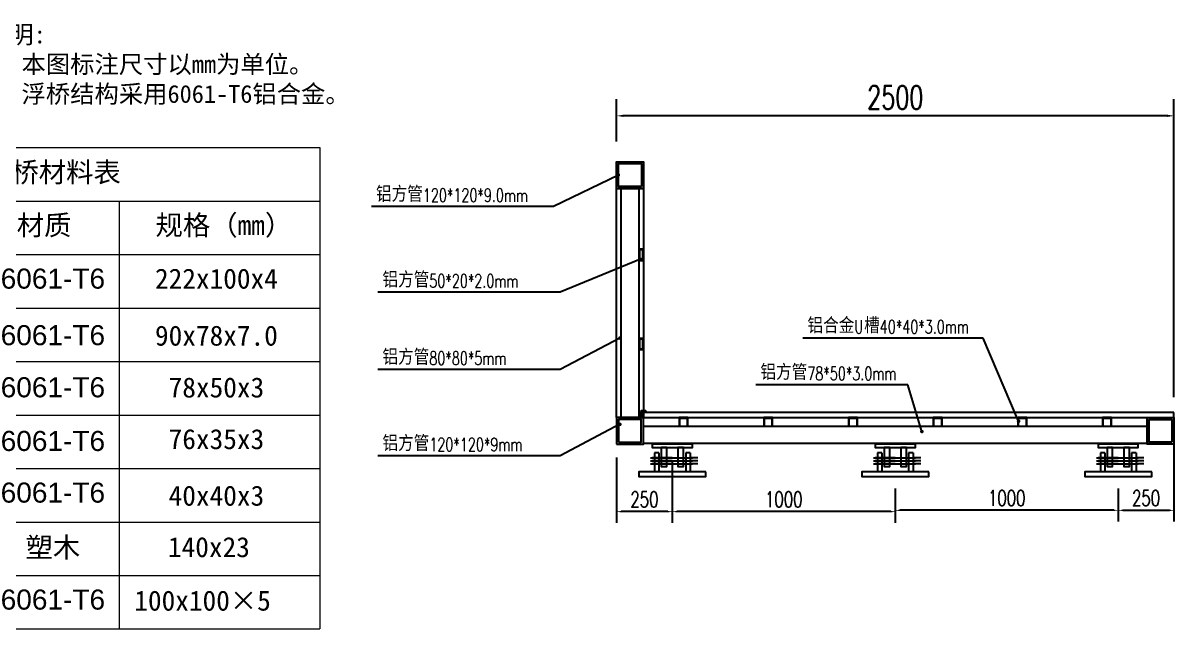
# Model space of a CAD drawing. Extents: x 36536 to 256213, y 18389 to 106449.
# Drawn here: x 233962 to 241705, y 76916 to 80994 of the extents above; entities that cross this region are included whole.
import ezdxf

# ---------------------------------------------------------------- set-up
doc = ezdxf.new("R2010")
doc.units = 0
doc.header["$LTSCALE"] = 1000
doc.header["$MEASUREMENT"] = 0
doc.linetypes.add('CENTER2', pattern=[28.575, 19.05, -3.175, 3.175, -3.175])
for name, color, linetype in [('DIM_LEAD', 3, 'Continuous'), ('PUB_TEXT', 7, 'Continuous'), ('W-STEEL_FRAME钢架', 3, 'Continuous'), ('W-STEEL_KEEL钢龙骨', 5, 'Continuous'), ('W-WOOD_FLOOR木地板', 30, 'Continuous'), ('文字', 3, 'Continuous'), ('连接端梁', 130, 'Continuous')]:
    doc.layers.add(name, color=color, linetype=linetype)
doc.layers.add('图框', color=7, linetype='Continuous', lineweight=13)
doc.styles.add('_TCH_DIM', font='SIMPLEX.shx', dxfattribs={"width": 0.7, "bigfont": 'hztxt.shx'})
doc.styles.add('Arial', font='')
doc.styles.add('STANDARD_T3', font='simplex.shx', dxfattribs={"width": 0.7, "bigfont": 'hztxt.shx'})
doc.styles.get('Arial').set_extended_font_data('STXihei')
doc.dimstyles.new('W&&20', dxfattribs={"dimtxt": 70, "dimasz": 20, "dimexe": 50, "dimexo": 60, "dimgap": 20, "dimtad": 1, "dimdec": 0, "dimzin": 0, "dimdsep": 46, "dimtxsty": 'STANDARD_T3', "dimcen": 0.09, "dimclrd": 1, "dimclre": 1, "dimclrt": 7, "dimazin": 2, "dimtfac": 1, "dimtdec": 0, "dimtix": 1, "dimtmove": 2, "dimatfit": 3, "dimfxl": 100, "dimtolj": 1, "dimtzin": 0, "dimarcsym": 0})
doc.dimstyles.new('W&&30', dxfattribs={"dimtxt": 105, "dimasz": 30, "dimexe": 75, "dimexo": 90, "dimgap": 30, "dimtad": 1, "dimdec": 0, "dimzin": 0, "dimdsep": 46, "dimtxsty": 'STANDARD_T3', "dimcen": 0.09, "dimclrd": 1, "dimclre": 1, "dimclrt": 7, "dimazin": 2, "dimtfac": 1, "dimtdec": 0, "dimtix": 1, "dimtmove": 2, "dimatfit": 3, "dimfxl": 100, "dimtolj": 1, "dimtzin": 0, "dimarcsym": 0})

# ---------------------------------------------------------------- blocks, each defined once
blk = doc.blocks.new('sfsdfsdds')
at = {"layer": '图框'}
for p, q in [((88265.6, 119431.2), (88265.6, 115380.9)), ((88265.6, 119431.2), (93103, 119431.2)), ((93103, 119431.2), (93103, 115380.9)), ((88265.6, 118981.2), (93103, 118981.2)), ((89053.1, 118981.2), (89053.1, 115380.9)), ((90290.5, 118981.2), (90290.5, 115380.9)), ((91415.5, 118981.2), (91415.5, 115380.9)), ((88265.6, 118531.2), (93103, 118531.2)), ((88265.6, 118081.1), (93103, 118081.1)), ((88265.6, 117631.1), (93103, 117631.1)), ((88265.6, 117181), (93103, 117181)), ((88265.6, 116731), (93103, 116731)), ((88265.6, 116280.9), (93103, 116280.9)), ((88265.6, 115830.9), (93103, 115830.9)), ((88265.6, 115380.9), (93103, 115380.9))]:
    blk.add_line(p, q, dxfattribs=at)
at = {"layer": '图框', "char_height": 168.75, "attachment_point": 1, "style": 'Arial'}
for s, width, insert in [('\\pxi5.19523;{\\fSimSun|b0|i0|c134|p2;主浮桥材料表}', 2620.06, (89171.6, 119308.2)), ('\\pi51.65737;{\\fSimSun|b0|i0|c134|p2;编号}', 716.983, (88369.1, 118862.8)), ('\\pi51.32218;{\\fSimSun|b0|i0|c134|p2;名称}', 716.983, (89299.1, 118862.8)), ('\\pi53.50095;{\\fSimSun|b0|i0|c134|p2;材质}', 716.983, (90500.4, 118862.8)), ('\\pi35.48134;{\\fSimSun|b0|i0|c134|p2;规格（mm）}', 1208.851, (91685.3, 118862.8)), ('\\pxqc;{\\fArial|b0|i0|c0|p34;1#}', 793.196, (88259.9, 118412.7)), ('\\pi50.98698;{\\fSimSun|b0|i0|c134|p2;主梁}', 716.983, (89299.1, 118412.7)), ('\\pxqc;{\\fArial|b0|i0|c0|p34;6061-T6}', 1327.286, (90194.3, 118412.7)), ('\\pxqc;222x100x4', 1327.286, (91569.6, 118412.7)), ('\\pxqc;{\\fArial|b0|i0|c0|p34;2#}', 793.196, (88259.9, 117936.8)), ('\\pi31.45968;{\\fSimSun|b0|i0|c134|p2;U型槽}', 1074.908, (89273.1, 117943.8)), ('\\pxqc;{\\fArial|b0|i0|c0|p34;6061-T6}', 1327.286, (90194.3, 117936.8)), ('\\pxqc;90x78x7.0', 1327.286, (91569.6, 117933.4)), ('\\pxqc;{\\fArial|b0|i0|c0|p34;3#}', 793.196, (88259.9, 117509.2)), ('\\pxi0.34103;{\\fSimSun|b0|i0|c134|p2;矩形管}', 874.48, (89220.4, 117497.2)), ('\\pxqc;{\\fArial|b0|i0|c0|p34;6061-T6}', 1327.286, (90194.3, 117498.6)), ('\\pxqc;78x50x3', 1327.286, (91569.6, 117497.2)), ('\\pxqc;{\\fArial|b0|i0|c0|p34;4#}', 793.196, (88259.9, 117047.1)), ('\\pxi0.20973;{\\fSimSun|b0|i0|c134|p2;龙骨}', 1074.908, (89321.5, 117062.7)), ('\\pxqc;{\\fArial|b0|i0|c0|p34;6061-T6}', 1327.286, (90194.3, 117047.1)), ('\\pxqc;76x35x3', 1327.286, (91569.6, 117062.7)), ('\\pxqc;{\\fArial|b0|i0|c0|p34;5#}', 793.196, (88259.9, 116598.8)), ('\\pxi0.20749;{\\fSimSun|b0|i0|c134|p2;卡槽}', 1074.908, (89308.8, 116586.8)), ('\\pxqc;{\\fArial|b0|i0|c0|p34;6061-T6}', 1327.286, (90194.3, 116612.6)), ('\\pxqc;40x40x3', 1327.286, (91569.6, 116586.8)), ('{\\fArial|b0|i0|c0|p34;6#}', 793.196, (88520.3, 116154)), ('{\\fSimSun|b0|i0|c134|p2;面板}', 1074.908, (89404.3, 116152.4)), ('\\pxqc;塑木', 1327.286, (90194.3, 116152.4)), ('140x23', 1327.286, (91825.7, 116154.1)), ('{\\fArial|b0|i0|c0|p34;7#}', 793.196, (88520.3, 115704)), ('{\\fSimSun|b0|i0|c134|p2;矩形管}', 1074.908, (89404.3, 115702.3)), ('\\pxqc;{\\fArial|b0|i0|c0|p34;6061-T6}', 1327.286, (90194.3, 115712.6)), ('100x100{\\fSimSun|b0|i0|c134|p2;×}5', 1635.832, (91542.8, 115704))]:
    blk.add_mtext_dynamic_manual_height_columns(s, width=width, gutter_width=2260.3, heights=[363.3], dxfattribs=dict(at, insert=insert))
at = {"layer": '文字', "color": 0, "insert": (92168.4, 120123.3), "char_height": 150, "attachment_point": 5, "style": 'Arial'}
blk.add_mtext_dynamic_manual_height_columns('\\pxql;说明:\\P1、本图标注尺寸以mm为单位。\\P2、浮桥结构采用6061-T6铝合金。', width=3761.847, gutter_width=12.5, heights=[0], dxfattribs=at)
blk = doc.blocks.new('*D217')
at = {"color": 1, "lineweight": -2, "transparency": 16777216}
for p, q in [((229757.6, 34207.1), (229757.6, 34058.9)), ((230757.6, 34207.1), (230757.6, 34058.9)), ((230737.6, 34108.9), (229777.6, 34108.9))]:
    blk.add_line(p, q, dxfattribs=at)
at = {"color": 1, "transparency": 16777216}
for points in [[(229777.6, 34112.2), (229777.6, 34105.6), (229757.6, 34108.9)], [(230737.6, 34112.2), (230737.6, 34105.6), (230757.6, 34108.9)]]:
    blk.add_solid(points, dxfattribs=at)
at = {"layer": 'Defpoints', "color": 0, "transparency": 16777216}
for p in [(229757.6, 34267.1), (230757.6, 34267.1), (229757.6, 34108.9)]:
    blk.add_point(p, dxfattribs=at)
at = {"color": 7, "transparency": 16777216, "insert": (230257.6, 34163.9), "char_height": 70, "attachment_point": 5, "style": 'STANDARD_T3'}
blk.add_mtext('\\A1;1000', dxfattribs=at)
blk = doc.blocks.new('*D219')
at = {"color": 1, "lineweight": -2, "transparency": 16777216}
for p, q in [((228757.6, 34201.1), (228757.6, 34052.9)), ((229757.6, 34207.1), (229757.6, 34052.9)), ((229737.6, 34102.9), (228777.6, 34102.9))]:
    blk.add_line(p, q, dxfattribs=at)
at = {"color": 1, "transparency": 16777216}
for points in [[(228777.6, 34106.2), (228777.6, 34099.6), (228757.6, 34102.9)], [(229737.6, 34106.2), (229737.6, 34099.6), (229757.6, 34102.9)]]:
    blk.add_solid(points, dxfattribs=at)
at = {"layer": 'Defpoints', "color": 0, "transparency": 16777216}
for p in [(228757.6, 34261.1), (229757.6, 34267.1), (228757.6, 34102.9)]:
    blk.add_point(p, dxfattribs=at)
at = {"color": 7, "transparency": 16777216, "insert": (229257.6, 34157.9), "char_height": 70, "attachment_point": 5, "style": 'STANDARD_T3'}
blk.add_mtext('\\A1;1000', dxfattribs=at)
blk = doc.blocks.new('*U223')
at = {"layer": 'W-STEEL_KEEL钢龙骨', "color": 4}
blk.add_lwpolyline([(20, -19.5, -0.414214), (19.5, -20), (17.5, -20, -0.414214), (17, -19.5), (17, 16.5, 0.414214), (16.5, 17), (-16.5, 17, 0.414214), (-17, 16.5), (-17, -19.5, -0.414214), (-17.5, -20), (-19.5, -20, -0.414214), (-20, -19.5), (-20, 19.5, -0.414214), (-19.5, 20), (19.5, 20, -0.414214), (20, 19.5)], format="xyb", close=True, dxfattribs=at)
blk = doc.blocks.new('*U224')
at = {"color": 0, "linetype": 'ByBlock', "lineweight": -2, "transparency": 16777216}
for p in [(0, 0), (380, 0), (760, 0), (1140, 0), (1520, 0), (1900, 0)]:
    blk.add_blockref('*U223', p, dxfattribs=at)
blk = doc.blocks.new('*D218')
at = {"color": 1, "lineweight": -2, "transparency": 16777216}
for p, q in [((228507.6, 35763.1), (228507.6, 35953.8)), ((231007.6, 34616.1), (231007.6, 35953.8)), ((230977.6, 35878.8), (228537.6, 35878.8))]:
    blk.add_line(p, q, dxfattribs=at)
at = {"color": 1, "transparency": 16777216}
for points in [[(228537.6, 35883.8), (228537.6, 35873.8), (228507.6, 35878.8)], [(230977.6, 35883.8), (230977.6, 35873.8), (231007.6, 35878.8)]]:
    blk.add_solid(points, dxfattribs=at)
at = {"layer": 'Defpoints', "color": 0, "transparency": 16777216}
for p in [(228507.6, 35878.8), (228507.6, 35673.1), (231007.6, 34526.1)]:
    blk.add_point(p, dxfattribs=at)
at = {"color": 7, "transparency": 16777216, "insert": (229757.6, 35961.3), "char_height": 105, "attachment_point": 5, "style": 'STANDARD_T3'}
blk.add_mtext('\\A1;2500', dxfattribs=at)
blk = doc.blocks.new('*D220')
at = {"color": 1, "lineweight": -2, "transparency": 16777216}
for p, q in [((228507.6, 34346.1), (228507.6, 34052.9)), ((228757.6, 34331.1), (228757.6, 34052.9)), ((228737.6, 34102.9), (228527.6, 34102.9))]:
    blk.add_line(p, q, dxfattribs=at)
at = {"color": 1, "transparency": 16777216}
for points in [[(228527.6, 34106.2), (228527.6, 34099.6), (228507.6, 34102.9)], [(228737.6, 34106.2), (228737.6, 34099.6), (228757.6, 34102.9)]]:
    blk.add_solid(points, dxfattribs=at)
at = {"layer": 'Defpoints', "color": 0, "transparency": 16777216}
for p in [(228507.6, 34406.1), (228757.6, 34391.1), (228507.6, 34102.9)]:
    blk.add_point(p, dxfattribs=at)
at = {"color": 7, "transparency": 16777216, "insert": (228632.6, 34157.9), "char_height": 70, "attachment_point": 5, "style": 'STANDARD_T3'}
blk.add_mtext('\\A1;250', dxfattribs=at)
blk = doc.blocks.new('*D216')
at = {"color": 1, "lineweight": -2, "transparency": 16777216}
for p, q in [((231007.6, 34422.1), (231007.6, 34058.9)), ((230757.6, 34207.1), (230757.6, 34058.9)), ((230777.6, 34108.9), (230987.6, 34108.9))]:
    blk.add_line(p, q, dxfattribs=at)
at = {"color": 1, "transparency": 16777216}
for points in [[(230777.6, 34112.2), (230777.6, 34105.6), (230757.6, 34108.9)], [(230987.6, 34112.2), (230987.6, 34105.6), (231007.6, 34108.9)]]:
    blk.add_solid(points, dxfattribs=at)
at = {"layer": 'Defpoints', "color": 0, "transparency": 16777216}
for p in [(231007.6, 34482.1), (230757.6, 34267.1), (231007.6, 34108.9)]:
    blk.add_point(p, dxfattribs=at)
at = {"color": 7, "transparency": 16777216, "insert": (230882.6, 34163.9), "char_height": 70, "attachment_point": 5, "style": 'STANDARD_T3'}
blk.add_mtext('\\A1;250', dxfattribs=at)
blk = doc.blocks.new('qwdgdhh')
at = {"color": 3, "linetype": 'CENTER2'}
for p, q in [((228659.7, 34344.1), (228695.5, 34344.1)), ((228659.7, 34331.1), (228695.5, 34331.1)), ((228687.2, 34344.1), (228828.1, 34344.1)), ((228687.2, 34331.1), (228828.1, 34331.1)), ((228872.4, 34344.1), (228836.6, 34344.1)), ((228872.4, 34331.1), (228836.6, 34331.1)), ((229659.7, 34344.1), (229695.5, 34344.1)), ((229659.7, 34331.1), (229695.5, 34331.1)), ((229687.2, 34344.1), (229828.1, 34344.1)), ((229687.2, 34331.1), (229828.1, 34331.1)), ((229872.4, 34344.1), (229836.6, 34344.1)), ((229872.4, 34331.1), (229836.6, 34331.1)), ((230659.7, 34344.1), (230695.5, 34344.1)), ((230659.7, 34331.1), (230695.5, 34331.1)), ((230687.2, 34344.1), (230828.1, 34344.1)), ((230687.2, 34331.1), (230828.1, 34331.1)), ((230872.4, 34344.1), (230836.6, 34344.1)), ((230872.4, 34331.1), (230836.6, 34331.1)), ((228659.7, 34318.1), (228695.5, 34318.1)), ((228687.2, 34318.1), (228828.1, 34318.1)), ((228872.4, 34318.1), (228836.6, 34318.1)), ((229659.7, 34318.1), (229695.5, 34318.1)), ((229687.2, 34318.1), (229828.1, 34318.1)), ((229872.4, 34318.1), (229836.6, 34318.1)), ((230659.7, 34318.1), (230695.5, 34318.1)), ((230687.2, 34318.1), (230828.1, 34318.1)), ((230872.4, 34318.1), (230836.6, 34318.1))]:
    blk.add_line(p, q, dxfattribs=at)
for p, q in [((228757.6, 34344.1), (228667.6, 34344.1)), ((228757.6, 34331.1), (228667.6, 34331.1)), ((228677.6, 34366.1), (228677.6, 34281.1)), ((228697.6, 34366.1), (228677.6, 34366.1)), ((228697.6, 34366.1), (228697.6, 34281.1)), ((228768.6, 34344.1), (228847.6, 34344.1)), ((228768.6, 34331.1), (228847.6, 34331.1)), ((228817.6, 34366.1), (228817.6, 34281.1)), ((228837.6, 34366.1), (228817.6, 34366.1)), ((228837.6, 34366.1), (228837.6, 34281.1)), ((229757.6, 34344.1), (229667.6, 34344.1)), ((229757.6, 34331.1), (229667.6, 34331.1)), ((229677.6, 34366.1), (229677.6, 34281.1)), ((229697.6, 34366.1), (229677.6, 34366.1)), ((229697.6, 34366.1), (229697.6, 34281.1)), ((229768.6, 34344.1), (229847.6, 34344.1)), ((229768.6, 34331.1), (229847.6, 34331.1)), ((229817.6, 34366.1), (229817.6, 34281.1)), ((229837.6, 34366.1), (229817.6, 34366.1)), ((229837.6, 34366.1), (229837.6, 34281.1)), ((230757.6, 34344.1), (230667.6, 34344.1)), ((230757.6, 34331.1), (230667.6, 34331.1)), ((230677.6, 34366.1), (230677.6, 34281.1)), ((230697.6, 34366.1), (230677.6, 34366.1)), ((230697.6, 34366.1), (230697.6, 34281.1)), ((230768.6, 34344.1), (230847.6, 34344.1)), ((230768.6, 34331.1), (230847.6, 34331.1)), ((230817.6, 34366.1), (230817.6, 34281.1)), ((230837.6, 34366.1), (230817.6, 34366.1)), ((230837.6, 34366.1), (230837.6, 34281.1)), ((228644.5, 34281.1), (228624.5, 34281.1)), ((228757.6, 34318.1), (228667.6, 34318.1)), ((228768.6, 34318.1), (228847.6, 34318.1)), ((229644.5, 34281.1), (229624.5, 34281.1)), ((229757.6, 34318.1), (229667.6, 34318.1)), ((229768.6, 34318.1), (229847.6, 34318.1)), ((230644.5, 34281.1), (230624.5, 34281.1)), ((230757.6, 34318.1), (230667.6, 34318.1)), ((230768.6, 34318.1), (230847.6, 34318.1))]:
    blk.add_line(p, q)
blk.add_lwpolyline([(228630.5, 34554.9, -0.6742), (228629.5, 34554.9, 0.305615), (228629.3, 34555.1), (228628.7, 34555.1, 0.305615), (228628.5, 34554.9, -0.6742), (228627.5, 34554.9, 0.305615), (228627.3, 34555.1), (228626.7, 34555.1, 0.305615), (228626.5, 34554.9, -0.6742), (228625.5, 34554.9, 0.305615), (228625.3, 34555.1), (228624.7, 34555.1, 0.305615), (228624.5, 34554.9, -0.6742), (228623.5, 34554.9, 0.305615), (228623.3, 34555.1), (228619.6, 34555.1, 0.414214), (228614.6, 34550.1), (228614.6, 34533.6, 1), (228617.6, 34533.6), (228617.6, 34550.1, -0.414214), (228619.6, 34552.1), (228638.1, 34552.1, 1), (228638.1, 34555.1), (228636.7, 34555.1, 0.305615), (228636.5, 34554.9, -0.6742), (228635.5, 34554.9, 0.305615), (228635.3, 34555.1), (228634.7, 34555.1, 0.305615), (228634.5, 34554.9, -0.6742), (228633.5, 34554.9, 0.305615), (228633.3, 34555.1), (228632.7, 34555.1, 0.305615), (228632.5, 34554.9, -0.6742), (228631.5, 34554.9, 0.305615), (228631.3, 34555.1), (228630.7, 34555.1, 0.305615)], format="xyb", close=True)
for points in [[(228507.6, 34406.1), (228627.6, 34406.1), (228627.6, 34526.1), (228507.6, 34526.1)], [(228516.6, 34415.1), (228618.6, 34415.1), (228618.6, 34517.1), (228516.6, 34517.1)], [(228847.6, 34406.1), (228667.6, 34406.1), (228667.6, 34391.1), (228847.6, 34391.1)], [(228732.6, 34391.1), (228707.6, 34391.1), (228707.6, 34306.1), (228732.6, 34306.1)], [(228807.6, 34391.1), (228782.6, 34391.1), (228782.6, 34306.1), (228807.6, 34306.1)], [(229847.6, 34406.1), (229667.6, 34406.1), (229667.6, 34391.1), (229847.6, 34391.1)], [(229732.6, 34391.1), (229707.6, 34391.1), (229707.6, 34306.1), (229732.6, 34306.1)], [(229807.6, 34391.1), (229782.6, 34391.1), (229782.6, 34306.1), (229807.6, 34306.1)], [(230847.6, 34406.1), (230667.6, 34406.1), (230667.6, 34391.1), (230847.6, 34391.1)], [(230732.6, 34391.1), (230707.6, 34391.1), (230707.6, 34306.1), (230732.6, 34306.1)], [(230807.6, 34391.1), (230782.6, 34391.1), (230782.6, 34306.1), (230807.6, 34306.1)], [(228907.6, 34281.1), (228607.6, 34281.1), (228607.6, 34261.1), (228907.6, 34261.1)], [(229907.6, 34281.1), (229607.6, 34281.1), (229607.6, 34261.1), (229907.6, 34261.1)], [(230907.6, 34281.1), (230607.6, 34281.1), (230607.6, 34261.1), (230907.6, 34261.1)]]:
    blk.add_lwpolyline(points, close=True)
at = {"layer": 'DIM_LEAD'}
for p, q in [((228515.6, 35612.8), (228225.3, 35471.6)), ((228225.3, 35471.6), (227407.7, 35471.6)), ((228614.6, 35235.1), (228254.3, 35087.4)), ((228254.3, 35087.4), (227436.7, 35087.4)), ((228522.5, 34881.8), (228254.3, 34740.5)), ((230152.4, 34881.9), (229343, 34881.9)), ((230310.6, 34508.6), (230152.4, 34881.9)), ((228254.3, 34740.5), (227436.7, 34740.5)), ((229814.4, 34672.5), (229132, 34672.5)), ((229876.9, 34462.5), (229814.4, 34672.5)), ((228522.5, 34494.7), (228254.3, 34353.4)), ((228254.3, 34353.4), (227436.7, 34353.4))]:
    blk.add_line(p, q, dxfattribs=at)
at = {"layer": 'DIM_LEAD', "const_width": 8}
for points in [[(228519.2, 35614.6, 1), (228512, 35611.1, 1)], [(228618.3, 35236.6, 1), (228610.9, 35233.6, 1)], [(228526.1, 34883.6, 1), (228519, 34879.9, 1)], [(228526.1, 34496.6, 1), (228519, 34492.8, 1)], [(230312.2, 34504.9, 1), (230309.1, 34512.3, 1)], [(229878, 34458.6, 1), (229875.8, 34466.3, 1)]]:
    blk.add_lwpolyline(points, format="xyb", close=True, dxfattribs=at)
at = {"layer": 'W-STEEL_FRAME钢架'}
for points in [[(228627.6, 35553.1), (228507.6, 35553.1), (228507.6, 35673.1), (228627.6, 35673.1)], [(228619.6, 35561.1), (228515.6, 35561.1), (228515.6, 35665.1), (228619.6, 35665.1)], [(228627.6, 34526.1), (228507.6, 34526.1), (228507.6, 35553.1), (228627.6, 35553.1)], [(230887.6, 34408.1), (228627.6, 34408.1), (228627.6, 34486.1), (230887.6, 34486.1)], [(231007.6, 34406.1), (230887.6, 34406.1), (230887.6, 34526.1), (231007.6, 34526.1)], [(230998.6, 34415.1), (230896.6, 34415.1), (230896.6, 34517.1), (230998.6, 34517.1)]]:
    blk.add_lwpolyline(points, close=True, dxfattribs=at)
at = {"layer": 'W-STEEL_FRAME钢架', "color": 2}
blk.add_lwpolyline([(228607.6, 34526.1), (228527.6, 34526.1), (228527.6, 35553.1), (228607.6, 35553.1)], close=True, dxfattribs=at)
at = {"layer": 'W-STEEL_FRAME钢架', "color": 6}
for points in [[(228623.6, 35230.1, 0.414214), (228627.6, 35234.1), (228627.6, 35276.1, 0.414214), (228623.6, 35280.1), (228611.6, 35280.1, 0.414214), (228607.6, 35276.1), (228607.6, 35234.1, 0.414214), (228611.6, 35230.1)], [(228624.6, 35235.1), (228624.6, 35275.1, 0.414214), (228622.6, 35277.1), (228612.6, 35277.1, 0.414214), (228610.6, 35275.1), (228610.6, 35235.1, 0.414214), (228612.6, 35233.1), (228622.6, 35233.1, 0.414214)], [(228623.6, 34830.1, 0.414214), (228627.6, 34834.1), (228627.6, 34876.1, 0.414214), (228623.6, 34880.1), (228611.6, 34880.1, 0.414214), (228607.6, 34876.1), (228607.6, 34834.1, 0.414214), (228611.6, 34830.1)], [(228624.6, 34835.1), (228624.6, 34875.1, 0.414214), (228622.6, 34877.1), (228612.6, 34877.1, 0.414214), (228610.6, 34875.1), (228610.6, 34835.1, 0.414214), (228612.6, 34833.1), (228622.6, 34833.1, 0.414214)]]:
    blk.add_lwpolyline(points, format="xyb", close=True, dxfattribs=at)
at = {"layer": 'W-WOOD_FLOOR木地板'}
blk.add_lwpolyline([(231007.6, 34548.1), (228619.6, 34548.1), (228619.6, 34526.1), (231007.6, 34526.1)], close=True, dxfattribs=at)
at = {"xscale": -1}
blk.add_blockref('*U224', (230707.6, 34506.1), dxfattribs=at)
at = {"layer": 'PUB_TEXT', "color": 7, "style": '_TCH_DIM'}
for s, p in [('铝方管', (227428.7, 35492.6)), ('铝方管', (227457.7, 35108.4)), ('铝合金', (229364, 34902.9)), ('槽', (229618, 34902.9)), ('铝方管', (227457.7, 34761.5)), ('铝方管', (229153, 34693.5)), ('铝方管', (227457.7, 34374.4))]:
    blk.add_text(s, height=70, dxfattribs=at).set_placement(p)
at = {"layer": 'PUB_TEXT', "color": 7, "style": '_TCH_DIM', "width": 0.705882}
for s, p in [('120*120*9.0mm', (227638.7, 35492.6)), ('50*20*2.0mm', (227667.7, 35108.4)), ('U', (229574, 34902.9)), ('40*40*3.0mm', (229688, 34902.9)), ('80*80*5mm', (227667.7, 34761.5)), ('78*50*3.0mm', (229363, 34693.5)), ('120*120*9mm', (227667.7, 34374.4))]:
    blk.add_text(s, height=59.5, dxfattribs=at).set_placement(p)
for base, p1, p2, dimstyle, picture, middle in [((228507.6, 35878.8), (231007.6, 34526.1), (228507.6, 35673.1), 'W&&30', '*D218', (229757.6, 35961.3)), ((231007.6, 34108.9), (230757.6, 34267.1), (231007.6, 34482.1), 'W&&20', '*D216', (230882.6, 34163.9)), ((228507.6, 34102.9), (228757.6, 34391.1), (228507.6, 34406.1), 'W&&20', '*D220', (228632.6, 34157.9)), ((228757.6, 34102.9), (229757.6, 34267.1), (228757.6, 34261.1), 'W&&20', '*D219', (229257.6, 34157.9)), ((229757.6, 34108.9), (230757.6, 34267.1), (229757.6, 34267.1), 'W&&20', '*D217', (230257.6, 34163.9))]:
    dim = blk.add_linear_dim(base=base, p1=p1, p2=p2, angle=180, dimstyle=dimstyle)
    dim.commit()
    dim.dimension.update_dxf_attribs({"geometry": picture, "text_midpoint": middle})

msp = doc.modelspace()

# ---------------------------------------------------------------- block references
at = {"xscale": 1.5, "yscale": 1.5, "zscale": 1.5}
msp.add_blockref('qwdgdhh', (-104806.419, 26550.848), dxfattribs=at)
at = {"layer": '连接端梁', "color": 0, "xscale": 0.8, "yscale": 0.8, "zscale": 0.8}
msp.add_blockref('sfsdfsdds', (161476.194, -15389.144), dxfattribs=at)

doc.saveas('drawing.dxf')
